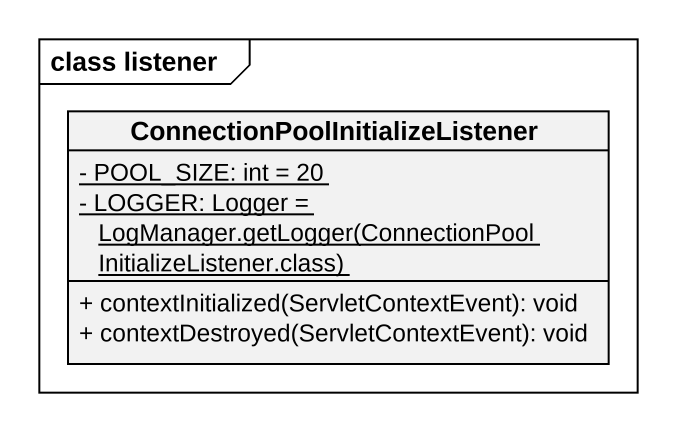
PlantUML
@startuml
mainframe class listener
hide circle
hide empty members
skinparam classAttributeIconSize 0
class "ConnectionPoolInitializeListener" as ConnectionPoolInitializeList {
  {static} - POOL_SIZE: int = 20
  {static} {field} - LOGGER: Logger = LogManager.getLogger(ConnectionPoolInitializeListener.class)
  + contextInitialized(ServletContextEvent): void
  + contextDestroyed(ServletContextEvent): void
}
@enduml
